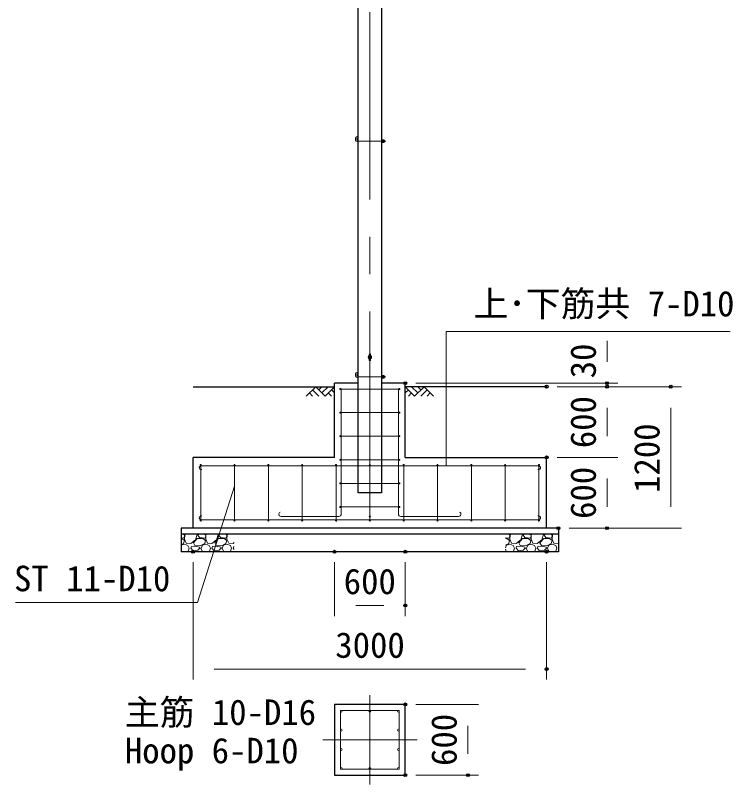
# Model space of a CAD drawing. Units: millimetres, scale not verified. Extents: x -18899 to 18901, y -13364 to 13366.
# Drawn here: x 2644 to 8729, y -6542 to -17 of the extents above; entities that cross this region are included whole.
import ezdxf
from ezdxf.enums import TextEntityAlignment as Align

# ---------------------------------------------------------------- set-up
doc = ezdxf.new("R2010")
doc.units = ezdxf.units.MM
doc.header["$LTSCALE"] = 50
doc.header["$PDMODE"] = 32
doc.header["$PDSIZE"] = 25
doc.linetypes.add('USER1', pattern=[50.8, 31.75, -6.35, 6.35, -6.35])
for name, color, linetype, lineweight in [('0-1_D-STR1', 1, 'Continuous', 25), ('0-2_D-BMK', 2, 'USER1', 13), ('0-3_D-STR3', 3, 'Continuous', 13), ('0-4_D-STR-DIM', 7, 'Continuous', 13), ('0-7_D-STR-TXT', 7, 'Continuous', 13), ('0-8_D-BGD', 7, 'Continuous', 25), ('0-A_D-STR4', 7, 'Continuous', 25), ('0-B_D-DCR-HCH', 7, 'Continuous', 13)]:
    doc.layers.add(name, color=color, linetype=linetype, lineweight=lineweight)
doc.layers.add('0-6_Defpoints', color=8, linetype='Continuous')
doc.styles.add('ＭＳ ゴシック', font='')
doc.styles.get('ＭＳ ゴシック').set_extended_font_data('MS Gothic')

msp = doc.modelspace()

# ---------------------------------------------------------------- linework, layer by layer
at = {"layer": '0-1_D-STR1'}
msp.add_lwpolyline([(5551.28, 6933.54), (5751.28, 6933.54), (5751.28, -4066.46), (5551.28, -4066.46)], close=True, dxfattribs=at)
at = {"layer": '0-2_D-BMK'}
for p, q in [((5651.28, -4117.46), (5651.28, 6984.54)), ((5551.28, -1083.46), (5786.28, -1083.46)), ((5551.28, -3083.46), (5786.28, -3083.46)), ((5651.28, -5782.09), (5651.28, -6542.09)), ((5251.28, -6162.09), (6051.28, -6162.09))]:
    msp.add_line(p, q, dxfattribs=at)
at = {"layer": '0-3_D-STR3'}
for p, q in [((5751.28, -1072.51), (5751.28, -1094.41)), ((5751.28, -1072.51), (5760.48, -1072.51)), ((5751.28, -1077.98), (5760.48, -1077.98)), ((5751.28, -1088.93), (5760.48, -1088.93)), ((5751.28, -1094.41), (5760.48, -1094.41)), ((5761.28, -1072.51), (5761.28, -1094.41)), ((5761.28, -1072.51), (5770.48, -1072.51)), ((5761.28, -1074.84), (5761.28, -1092.08)), ((5761.28, -1077.98), (5770.48, -1077.98)), ((5761.28, -1088.93), (5770.48, -1088.93)), ((5761.28, -1094.41), (5770.48, -1094.41)), ((5771.28, -1074.84), (5771.28, -1092.08)), ((5771.28, -1077.46), (5775.34, -1077.46)), ((5771.28, -1078.41), (5776.28, -1078.41)), ((5771.28, -1089.46), (5775.34, -1089.46)), ((5776.28, -1078.41), (5775.34, -1077.46)), ((5775.34, -1077.46), (5775.34, -1089.46)), ((5776.28, -1078.41), (5776.28, -1088.51)), ((5645.03, -2940.21), (5645.03, -2892.71)), ((5657.53, -2940.21), (5657.53, -2892.71)), ((5751.28, -3072.51), (5751.28, -3094.41)), ((5751.28, -3072.51), (5760.48, -3072.51)), ((5751.28, -3077.98), (5760.48, -3077.98)), ((5751.28, -3088.93), (5760.48, -3088.93)), ((5751.28, -3094.41), (5760.48, -3094.41)), ((5761.28, -3072.51), (5761.28, -3094.41)), ((5761.28, -3072.51), (5770.48, -3072.51)), ((5761.28, -3074.84), (5761.28, -3092.08)), ((5761.28, -3077.98), (5770.48, -3077.98)), ((5761.28, -3088.93), (5770.48, -3088.93)), ((5761.28, -3094.41), (5770.48, -3094.41)), ((5771.28, -3074.84), (5771.28, -3092.08)), ((5771.28, -3077.46), (5775.34, -3077.46)), ((5771.28, -3078.41), (5776.28, -3078.41)), ((5771.28, -3089.46), (5775.34, -3089.46)), ((5776.28, -3078.41), (5775.34, -3077.46)), ((5775.34, -3077.46), (5775.34, -3089.46)), ((5776.28, -3078.41), (5776.28, -3088.51)), ((5901.28, -3186.46), (5401.28, -3186.46)), ((5409.28, -4246.79), (5409.28, -3186.46)), ((5651.28, -4266.79), (5651.28, -3186.46)), ((5893.28, -4246.79), (5893.28, -3186.46)), ((5901.28, -3386.46), (5401.28, -3386.46)), ((5901.28, -3586.46), (5401.28, -3586.46)), ((4216.28, -4301.46), (4216.28, -3831.46)), ((4216.28, -3837.96), (7086.28, -3837.96)), ((4503.28, -4301.46), (4503.28, -3831.46)), ((4790.28, -4301.46), (4790.28, -3831.46)), ((5077.28, -4301.46), (5077.28, -3831.46)), ((5364.28, -4301.46), (5364.28, -3831.46)), ((5901.28, -3786.46), (5401.28, -3786.46)), ((5651.28, -4301.46), (5651.28, -3831.46)), ((5938.28, -4301.46), (5938.28, -3831.46)), ((6225.28, -4301.46), (6225.28, -3831.46)), ((6512.28, -4301.46), (6512.28, -3831.46)), ((6799.28, -4301.46), (6799.28, -3831.46)), ((7086.28, -4301.46), (7086.28, -3831.46)), ((5901.28, -3986.46), (5401.28, -3986.46)), ((5901.28, -4186.46), (5401.28, -4186.46)), ((4216.28, -4294.96), (7086.28, -4294.96)), ((5389.28, -4266.79), (4898.01, -4266.79)), ((5913.28, -4266.79), (6404.56, -4266.79))]:
    msp.add_line(p, q, dxfattribs=at)
for points in [[(5771.28, -1088.51), (5776.28, -1088.51), (5775.34, -1089.46)], [(5771.28, -3088.51), (5776.28, -3088.51), (5775.34, -3089.46)]]:
    msp.add_lwpolyline(points, dxfattribs=at)
msp.add_lwpolyline([(5401.28, -5912.09), (5401.28, -6412.09), (5901.28, -6412.09), (5901.28, -5912.09)], close=True, dxfattribs=at)
for centre, radius in [((5401.28, -3186.46), 5), ((5901.28, -3186.46), 5), ((5401.28, -3386.46), 5), ((5901.28, -3386.46), 5), ((5401.28, -3586.46), 5), ((5901.28, -3586.46), 5), ((5401.28, -3786.46), 5), ((5901.28, -3786.46), 5), ((4216.28, -3831.46), 5), ((4503.28, -3831.46), 5), ((4790.28, -3831.46), 5), ((5077.28, -3831.46), 5), ((5364.28, -3831.46), 5), ((5651.28, -3831.46), 5), ((5938.28, -3831.46), 5), ((6225.28, -3831.46), 5), ((6512.28, -3831.46), 5), ((6799.28, -3831.46), 5), ((7086.28, -3831.46), 5), ((5401.28, -3986.46), 5), ((5901.28, -3986.46), 5), ((5401.28, -4186.46), 5), ((5901.28, -4186.46), 5), ((4216.28, -4301.46), 5), ((4503.28, -4301.46), 5), ((4790.28, -4301.46), 5), ((5077.28, -4301.46), 5), ((5364.28, -4301.46), 5), ((5651.28, -4266.79), 5), ((5651.28, -4301.46), 5), ((5938.28, -4301.46), 5), ((6225.28, -4301.46), 5), ((6512.28, -4301.46), 5), ((6799.28, -4301.46), 5), ((7086.28, -4301.46), 5), ((5409.28, -5920.09), 8), ((5651.28, -5920.09), 8), ((5893.28, -5920.09), 8), ((5409.28, -6080.09), 8), ((5893.28, -6080.09), 8), ((5409.28, -6244.09), 8), ((5893.28, -6244.09), 8), ((5409.28, -6404.09), 8), ((5651.28, -6404.09), 8), ((5893.28, -6404.09), 8)]:
    msp.add_circle(centre, radius, dxfattribs=at)
for centre, radius, start, end in [((5551.28, -1066.46), 23, 90, 270), ((5551.28, -1066.46), 11, 90, 270), ((5756.3, -1075.25), 5, 326.78843, 33.21157), ((5742.15, -1083.46), 19.14, 343.37369, 16.62631), ((5756.3, -1091.67), 5, 326.78843, 33.21157), ((5766.3, -1075.25), 5, 326.78843, 33.21157), ((5752.15, -1083.46), 19.14, 343.37369, 16.62631), ((5766.3, -1091.67), 5, 326.78843, 33.21157), ((5651.28, -2916.46), 15, 114.62432, 245.37568), ((5651.28, -2892.71), 6.25, 0, 180), ((5651.28, -2916.46), 15, 294.62432, 65.37568), ((5651.28, -2940.21), 6.25, 180, 0), ((5551.28, -3066.46), 23, 90, 270), ((5551.28, -3066.46), 11, 90, 270), ((5756.3, -3075.25), 5, 326.78843, 33.21157), ((5742.15, -3083.46), 19.14, 343.37369, 16.62631), ((5756.3, -3091.67), 5, 326.78843, 33.21157), ((5766.3, -3075.25), 5, 326.78843, 33.21157), ((5752.15, -3083.46), 19.14, 343.37369, 16.62631), ((5766.3, -3091.67), 5, 326.78843, 33.21157), ((4220.51, -3853.95), 16.55, 104.8143, 289.60849), ((7082.06, -3853.95), 16.55, 250.39151, 75.1857), ((4897.18, -4248.13), 18.68, 111.66589, 272.52545), ((6405.39, -4248.13), 18.68, 267.47455, 68.33411), ((4220.51, -4278.96), 16.55, 70.39151, 255.1857), ((5389.28, -4246.79), 20, 270, 0), ((5913.28, -4246.79), 20, 180, 270), ((7082.06, -4278.96), 16.55, 284.8143, 109.60849)]:
    msp.add_arc(centre, radius, start, end, dxfattribs=at)
at = {"layer": '0-4_D-STR-DIM'}
for p, q in [((7664.28, -2956.46), (7664.28, -2776.46)), ((6041.28, -3136.46), (7754.28, -3136.46)), ((7241.28, -3166.46), (7754.28, -3166.46)), ((7241.28, -3166.46), (7754.28, -3166.46)), ((7241.28, -3166.46), (8294.28, -3166.46)), ((7664.28, -3166.46), (7664.28, -3136.46)), ((7664.28, -3586.46), (7664.28, -3346.46)), ((7664.28, -3346.46), (7664.28, -3526.46)), ((8204.28, -4186.46), (8204.28, -3346.46)), ((7241.28, -3766.46), (7754.28, -3766.46)), ((7241.28, -3766.46), (7754.28, -3766.46)), ((7664.28, -3946.46), (7664.28, -4186.46)), ((7341.28, -4366.46), (7754.28, -4366.46)), ((7341.28, -4366.46), (8294.28, -4366.46)), ((4151.28, -4656.46), (4151.28, -5651.8)), ((5351.28, -4656.46), (5351.28, -5111.8)), ((5951.28, -4656.46), (5951.28, -5111.8)), ((7151.28, -4656.46), (7151.28, -5651.8)), ((5531.28, -5021.8), (5771.28, -5021.8)), ((4331.28, -5561.8), (6971.28, -5561.8)), ((6041.28, -5862.09), (6573.39, -5862.09)), ((6483.39, -6042.09), (6483.39, -6282.09)), ((6041.28, -6462.09), (6573.39, -6462.09))]:
    msp.add_line(p, q, dxfattribs=at)
at = {"layer": '0-6_Defpoints'}
for p in [(5951.28, -3136.46), (7664.28, -3136.46), (7151.28, -3166.46), (7664.28, -3166.46), (8204.28, -3166.46), (7151.28, -3766.46), (7251.28, -4366.46), (7664.28, -4366.46), (4151.28, -4566.46), (5351.28, -4566.46), (5951.28, -4566.46), (7151.28, -4566.46), (5951.28, -5021.8), (7151.28, -5561.8), (5951.28, -5862.09), (5951.28, -6462.09), (6483.39, -6462.09)]:
    msp.add_point(p, dxfattribs=at)
at = {"layer": '0-7_D-STR-TXT'}
for points in [[(8706.81, -2698.47), (6298.47, -2698.47), (6298.47, -3835.96)], [(2643.9, -4998.25), (4188.79, -4998.25), (4502.68, -4009.4)]]:
    msp.add_lwpolyline(points, dxfattribs=at)
at = {"layer": '0-8_D-BGD'}
for p, q in [((4151.28, -3166.46), (5351.28, -3166.46)), ((7151.28, -3166.46), (5951.28, -3166.46))]:
    msp.add_line(p, q, dxfattribs=at)
at = {"layer": '0-A_D-STR4'}
for p, q in [((5551.28, -3136.46), (5351.28, -3136.46)), ((5351.28, -3766.46), (5351.28, -3136.46)), ((5951.28, -3136.46), (5751.28, -3136.46)), ((5951.28, -3766.46), (5951.28, -3136.46)), ((5351.28, -3766.46), (4151.28, -3766.46)), ((4151.28, -4366.46), (4151.28, -3766.46)), ((5951.28, -3766.46), (7151.28, -3766.46)), ((7151.28, -4366.46), (7151.28, -3766.46)), ((7251.28, -4366.46), (4051.28, -4366.46)), ((4051.28, -4366.46), (4051.28, -4566.46)), ((7251.28, -4366.46), (7251.28, -4566.46)), ((7251.28, -4416.46), (4051.28, -4416.46)), ((7251.28, -4566.46), (4051.28, -4566.46))]:
    msp.add_line(p, q, dxfattribs=at)
msp.add_lwpolyline([(5351.28, -5862.09), (5351.28, -6462.09), (5951.28, -6462.09), (5951.28, -5862.09)], close=True, dxfattribs=at)
at = {"layer": '0-B_D-DCR-HCH'}
for p, q in [((5191.65, -3166.46), (5111.83, -3246.28)), ((5165.04, -3193.06), (5218.5, -3246.28)), ((5191.65, -3166.46), (5271.47, -3246.28)), ((5218.25, -3193.06), (5244.86, -3166.46)), ((5244.86, -3219.67), (5298.07, -3166.46)), ((5271.47, -3246.28), (5351.28, -3166.46)), ((5324.68, -3193.06), (5351.28, -3219.55)), ((6031.1, -3246.28), (5951.28, -3166.46)), ((5977.89, -3193.06), (5951.28, -3219.55)), ((6057.71, -3219.67), (6004.5, -3166.46)), ((6110.92, -3166.46), (6031.1, -3246.28)), ((6084.45, -3193.2), (6057.71, -3166.46)), ((6137.53, -3193.06), (6084.07, -3246.28)), ((6110.92, -3166.46), (6190.74, -3246.28)), ((5138.44, -3219.67), (5165.16, -3246.28)), ((5298.07, -3219.67), (5324.8, -3246.28)), ((6004.5, -3219.67), (5977.77, -3246.28)), ((6164.13, -3219.67), (6137.4, -3246.28)), ((4079.18, -4425.05), (4069.36, -4416.46)), ((4070.18, -4452.05), (4079.18, -4435.85)), ((4080.98, -4423.25), (4079.18, -4461.05)), ((4079.18, -4435.85), (4079.18, -4425.05)), ((4088.41, -4416.46), (4080.98, -4423.25)), ((4170.98, -4466.45), (4185.38, -4421.45)), ((4185.38, -4421.45), (4182.33, -4416.46)), ((4199.36, -4416.46), (4190.78, -4425.05)), ((4190.78, -4425.05), (4205.18, -4446.65)), ((4259.18, -4425.05), (4249.36, -4416.46)), ((4250.18, -4452.05), (4259.18, -4435.85)), ((4260.98, -4423.25), (4259.18, -4461.05)), ((4259.18, -4435.85), (4259.18, -4425.05)), ((4268.41, -4416.46), (4260.98, -4423.25)), ((4350.98, -4466.45), (4365.38, -4421.45)), ((4365.38, -4421.45), (4362.33, -4416.46)), ((4379.36, -4416.46), (4370.78, -4425.05)), ((4370.78, -4425.05), (4385.18, -4446.65)), ((4439.18, -4425.05), (4429.36, -4416.46)), ((4430.18, -4452.05), (4439.18, -4435.85)), ((4440.98, -4423.25), (4439.18, -4461.05)), ((4439.18, -4435.85), (4439.18, -4425.05)), ((4448.41, -4416.46), (4440.98, -4423.25)), ((6839.18, -4425.05), (6829.36, -4416.46)), ((6830.18, -4452.05), (6839.18, -4435.85)), ((6840.98, -4423.25), (6839.18, -4461.05)), ((6839.18, -4435.85), (6839.18, -4425.05)), ((6848.41, -4416.46), (6840.98, -4423.25)), ((6930.98, -4466.45), (6945.38, -4421.45)), ((6945.38, -4421.45), (6942.33, -4416.46)), ((6959.36, -4416.46), (6950.78, -4425.05)), ((6950.78, -4425.05), (6965.18, -4446.65)), ((7019.18, -4425.05), (7009.36, -4416.46)), ((7010.18, -4452.05), (7019.18, -4435.85)), ((7020.98, -4423.25), (7019.18, -4461.05)), ((7019.18, -4435.85), (7019.18, -4425.05)), ((7028.41, -4416.46), (7020.98, -4423.25)), ((7110.98, -4466.45), (7125.38, -4421.45)), ((7125.38, -4421.45), (7122.33, -4416.46)), ((7139.36, -4416.46), (7130.78, -4425.05)), ((7130.78, -4425.05), (7145.18, -4446.65)), ((7199.18, -4425.05), (7189.36, -4416.46)), ((7190.18, -4452.05), (7199.18, -4435.85)), ((7200.98, -4423.25), (7199.18, -4461.05)), ((7199.18, -4435.85), (7199.18, -4425.05)), ((7208.41, -4416.46), (7200.98, -4423.25)), ((4051.28, -4449.78), (4070.18, -4452.05)), ((4051.28, -4455.65), (4053.98, -4455.65)), ((4070.18, -4497.05), (4051.28, -4506.94)), ((4051.28, -4511.16), (4079.18, -4502.45)), ((4053.98, -4455.65), (4077.38, -4471.85)), ((4077.38, -4471.85), (4070.18, -4497.05)), ((4079.18, -4461.05), (4093.58, -4495.25)), ((4079.18, -4502.45), (4107.98, -4513.25)), ((4154.78, -4491.65), (4187.18, -4455.65)), ((4167.38, -4513.25), (4154.78, -4491.65)), ((4187.18, -4455.65), (4233.98, -4455.65)), ((4205.18, -4446.65), (4250.18, -4452.05)), ((4250.18, -4497.05), (4212.38, -4516.85)), ((4230.38, -4511.45), (4259.18, -4502.45)), ((4233.98, -4455.65), (4257.38, -4471.85)), ((4257.38, -4471.85), (4250.18, -4497.05)), ((4259.18, -4461.05), (4273.58, -4495.25)), ((4259.18, -4502.45), (4287.98, -4513.25)), ((4273.58, -4495.25), (4311.38, -4497.05)), ((4311.38, -4497.05), (4350.98, -4466.45)), ((4334.78, -4491.65), (4367.18, -4455.65)), ((4347.38, -4513.25), (4334.78, -4491.65)), ((4367.18, -4455.65), (4413.98, -4455.65)), ((4385.18, -4446.65), (4430.18, -4452.05)), ((4430.18, -4497.05), (4392.38, -4516.85)), ((4410.38, -4511.45), (4439.18, -4502.45)), ((4413.98, -4455.65), (4437.38, -4471.85)), ((4437.38, -4471.85), (4430.18, -4497.05)), ((4439.18, -4461.05), (4453.58, -4495.25)), ((4439.18, -4502.45), (4467.98, -4513.25)), ((4453.58, -4495.25), (4491.38, -4497.05)), ((4491.38, -4497.05), (4501.28, -4489.39)), ((6801.28, -4448.58), (6830.18, -4452.05)), ((6801.28, -4455.65), (6813.98, -4455.65)), ((6830.18, -4497.05), (6801.28, -4512.18)), ((6810.38, -4511.45), (6839.18, -4502.45)), ((6813.98, -4455.65), (6837.38, -4471.85)), ((6837.38, -4471.85), (6830.18, -4497.05)), ((6839.18, -4461.05), (6853.58, -4495.25)), ((6839.18, -4502.45), (6867.98, -4513.25)), ((6914.78, -4491.65), (6947.18, -4455.65)), ((6927.38, -4513.25), (6914.78, -4491.65)), ((6947.18, -4455.65), (6993.98, -4455.65)), ((6965.18, -4446.65), (7010.18, -4452.05)), ((7010.18, -4497.05), (6972.38, -4516.85)), ((6990.38, -4511.45), (7019.18, -4502.45)), ((6993.98, -4455.65), (7017.38, -4471.85)), ((7017.38, -4471.85), (7010.18, -4497.05)), ((7019.18, -4461.05), (7033.58, -4495.25)), ((7019.18, -4502.45), (7047.98, -4513.25)), ((7033.58, -4495.25), (7071.38, -4497.05)), ((7071.38, -4497.05), (7110.98, -4466.45)), ((7094.78, -4491.65), (7127.18, -4455.65)), ((7107.38, -4513.25), (7094.78, -4491.65)), ((7127.18, -4455.65), (7173.98, -4455.65)), ((7145.18, -4446.65), (7190.18, -4452.05)), ((7190.18, -4497.05), (7152.38, -4516.85)), ((7170.38, -4511.45), (7199.18, -4502.45)), ((7173.98, -4455.65), (7197.38, -4471.85)), ((7197.38, -4471.85), (7190.18, -4497.05)), ((7199.18, -4461.05), (7213.58, -4495.25)), ((7199.18, -4502.45), (7227.98, -4513.25)), ((7213.58, -4495.25), (7251.28, -4497.04)), ((4051.28, -4562.64), (4064.26, -4566.46)), ((4094.09, -4566.46), (4109.78, -4561.85)), ((4107.98, -4513.25), (4118.78, -4536.65)), ((4109.78, -4561.85), (4118.78, -4536.65)), ((4122.38, -4565.45), (4121.27, -4566.46)), ((4134.53, -4566.46), (4122.38, -4565.45)), ((4131.38, -4536.65), (4136.78, -4522.25)), ((4151.18, -4558.25), (4131.38, -4536.65)), ((4170.98, -4518.65), (4136.78, -4522.25)), ((4192.58, -4554.65), (4151.18, -4558.25)), ((4212.38, -4516.85), (4167.38, -4513.25)), ((4206.98, -4527.65), (4170.98, -4518.65)), ((4208.78, -4536.65), (4192.58, -4554.65)), ((4196.18, -4565.45), (4193.81, -4566.46)), ((4199.22, -4566.46), (4196.18, -4565.45)), ((4208.78, -4536.65), (4206.98, -4527.65)), ((4217.78, -4536.65), (4228.58, -4561.85)), ((4219.58, -4536.65), (4230.38, -4511.45)), ((4228.58, -4561.85), (4244.26, -4566.46)), ((4274.09, -4566.46), (4289.78, -4561.85)), ((4287.98, -4513.25), (4298.78, -4536.65)), ((4289.78, -4561.85), (4298.78, -4536.65)), ((4302.38, -4565.45), (4301.27, -4566.46)), ((4314.53, -4566.46), (4302.38, -4565.45)), ((4311.38, -4536.65), (4316.78, -4522.25)), ((4331.18, -4558.25), (4311.38, -4536.65)), ((4350.98, -4518.65), (4316.78, -4522.25)), ((4372.58, -4554.65), (4331.18, -4558.25)), ((4392.38, -4516.85), (4347.38, -4513.25)), ((4386.98, -4527.65), (4350.98, -4518.65)), ((4388.78, -4536.65), (4372.58, -4554.65)), ((4376.18, -4565.45), (4373.81, -4566.46)), ((4379.22, -4566.46), (4376.18, -4565.45)), ((4388.78, -4536.65), (4386.98, -4527.65)), ((4397.78, -4536.65), (4408.58, -4561.85)), ((4399.58, -4536.65), (4410.38, -4511.45)), ((4408.58, -4561.85), (4424.26, -4566.46)), ((4454.09, -4566.46), (4469.78, -4561.85)), ((4467.98, -4513.25), (4478.78, -4536.65)), ((4469.78, -4561.85), (4478.78, -4536.65)), ((4482.38, -4565.45), (4481.27, -4566.46)), ((4494.53, -4566.46), (4482.38, -4565.45)), ((4491.38, -4536.65), (4496.78, -4522.25)), ((4501.28, -4547.45), (4491.38, -4536.65)), ((4501.28, -4521.77), (4496.78, -4522.25)), ((6801.28, -4532.66), (6810.38, -4511.45)), ((6801.28, -4544.83), (6808.58, -4561.85)), ((6808.58, -4561.85), (6824.26, -4566.46)), ((6854.09, -4566.46), (6869.78, -4561.85)), ((6867.98, -4513.25), (6878.78, -4536.65)), ((6869.78, -4561.85), (6878.78, -4536.65)), ((6882.38, -4565.45), (6881.27, -4566.46)), ((6894.53, -4566.46), (6882.38, -4565.45)), ((6891.38, -4536.65), (6896.78, -4522.25)), ((6911.18, -4558.25), (6891.38, -4536.65)), ((6930.98, -4518.65), (6896.78, -4522.25)), ((6952.58, -4554.65), (6911.18, -4558.25)), ((6972.38, -4516.85), (6927.38, -4513.25)), ((6966.98, -4527.65), (6930.98, -4518.65)), ((6968.78, -4536.65), (6952.58, -4554.65)), ((6956.18, -4565.45), (6953.81, -4566.46)), ((6959.22, -4566.46), (6956.18, -4565.45)), ((6968.78, -4536.65), (6966.98, -4527.65)), ((6977.78, -4536.65), (6988.58, -4561.85)), ((6979.58, -4536.65), (6990.38, -4511.45)), ((6988.58, -4561.85), (7004.26, -4566.46)), ((7034.09, -4566.46), (7049.78, -4561.85)), ((7047.98, -4513.25), (7058.78, -4536.65)), ((7049.78, -4561.85), (7058.78, -4536.65)), ((7062.38, -4565.45), (7061.27, -4566.46)), ((7074.53, -4566.46), (7062.38, -4565.45)), ((7071.38, -4536.65), (7076.78, -4522.25)), ((7091.18, -4558.25), (7071.38, -4536.65)), ((7110.98, -4518.65), (7076.78, -4522.25)), ((7132.58, -4554.65), (7091.18, -4558.25)), ((7152.38, -4516.85), (7107.38, -4513.25)), ((7146.98, -4527.65), (7110.98, -4518.65)), ((7148.78, -4536.65), (7132.58, -4554.65)), ((7136.18, -4565.45), (7133.81, -4566.46)), ((7139.22, -4566.46), (7136.18, -4565.45)), ((7148.78, -4536.65), (7146.98, -4527.65)), ((7157.78, -4536.65), (7168.58, -4561.85)), ((7159.58, -4536.65), (7170.38, -4511.45)), ((7168.58, -4561.85), (7184.26, -4566.46)), ((7214.09, -4566.46), (7229.78, -4561.85)), ((7227.98, -4513.25), (7238.78, -4536.65)), ((7229.78, -4561.85), (7238.78, -4536.65)), ((7242.38, -4565.45), (7241.27, -4566.46)), ((7251.28, -4566.19), (7242.38, -4565.45))]:
    msp.add_line(p, q, dxfattribs=at)
for points in [[(4093.58, -4495.25), (4131.38, -4497.05), (4170.98, -4466.45)], [(6853.58, -4495.25), (6891.38, -4497.05), (6930.98, -4466.45)]]:
    msp.add_lwpolyline(points, dxfattribs=at)

# ---------------------------------------------------------------- texts
at = {"layer": '0-4_D-STR-DIM', "style": 'ＭＳ ゴシック'}
for s, p in [('30', (7633.91, -3095.42)), ('600', (7633.91, -3688.08)), ('1200', (8173.91, -4067.51)), ('600', (7633.91, -4288.08)), ('600', (6453.02, -6383.71))]:
    msp.add_text(s, height=216.6, rotation=90, dxfattribs=at).set_placement(p, align=Align.BOTTOM_LEFT)
for s, p in [('600', (5429.66, -4991.44)), ('3000', (5358.22, -5531.44))]:
    msp.add_text(s, height=216.6, dxfattribs=at).set_placement(p, align=Align.BOTTOM_LEFT)
at = {"layer": '0-7_D-STR-TXT', "style": 'ＭＳ ゴシック'}
for s, p in [('上･下筋共 7-D10', (6531.05, -2635.55)), ('ST 11-D10', (2632.48, -4966.74)), ('主筋 10-D16', (3572.71, -6101.29)), ('Hoop 6-D10', (3572.71, -6426.79))]:
    msp.add_text(s, height=216.6, dxfattribs=at).set_placement(p, align=Align.BOTTOM_LEFT)

doc.saveas('drawing.dxf')
